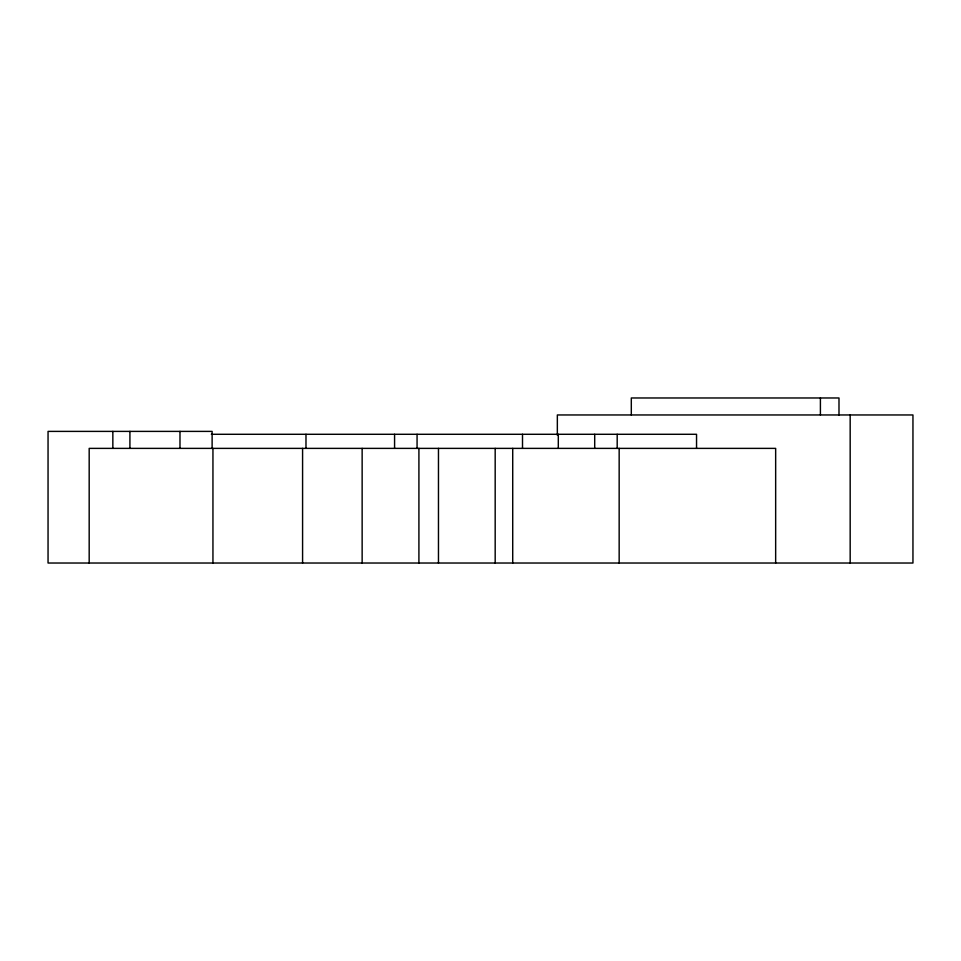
<?xml version="1.0" encoding="UTF-8"?>
<svg xmlns="http://www.w3.org/2000/svg" width="961" height="961" viewBox="0 0 961 961"><rect width="100%" height="100%" fill="white"/><g stroke="black" fill="none" stroke-linecap="round" stroke-linejoin="round"><path stroke-width="1.44" d="M211.348 434.288L696.545 434.288L696.545 448.379M850.173 414.96L850.173 563.026M838.989 414.96L838.989 397.974L631.305 397.974L631.305 414.96M820.406 397.974L820.406 414.96M775.659 563.026L775.659 448.379L89.181 448.379L89.181 563.026M619.16 448.379L619.16 563.026M617.19 434.288L617.19 448.379M594.703 434.288L594.703 448.379M558.305 434.288L558.305 448.379M557.344 435.297L557.344 414.96L912.95 414.96L912.95 563.026L48.05 563.026L48.05 431.393L212.117 431.393L212.117 448.379M522.508 434.288L522.508 448.379M512.718 448.379L512.718 563.026M495.179 448.379L495.179 563.026M438.468 448.379L438.468 563.026M418.912 448.379L418.912 563.026M417.062 434.288L417.062 448.379M394.575 434.288L394.575 448.379M362.141 448.379L362.141 563.026M305.982 434.288L305.982 448.379M302.583 448.379L302.583 563.026M212.946 448.379L212.946 563.026M179.983 431.393L179.983 448.379M129.915 431.393L129.915 448.379M112.845 431.393L112.845 448.379"/></g></svg>
